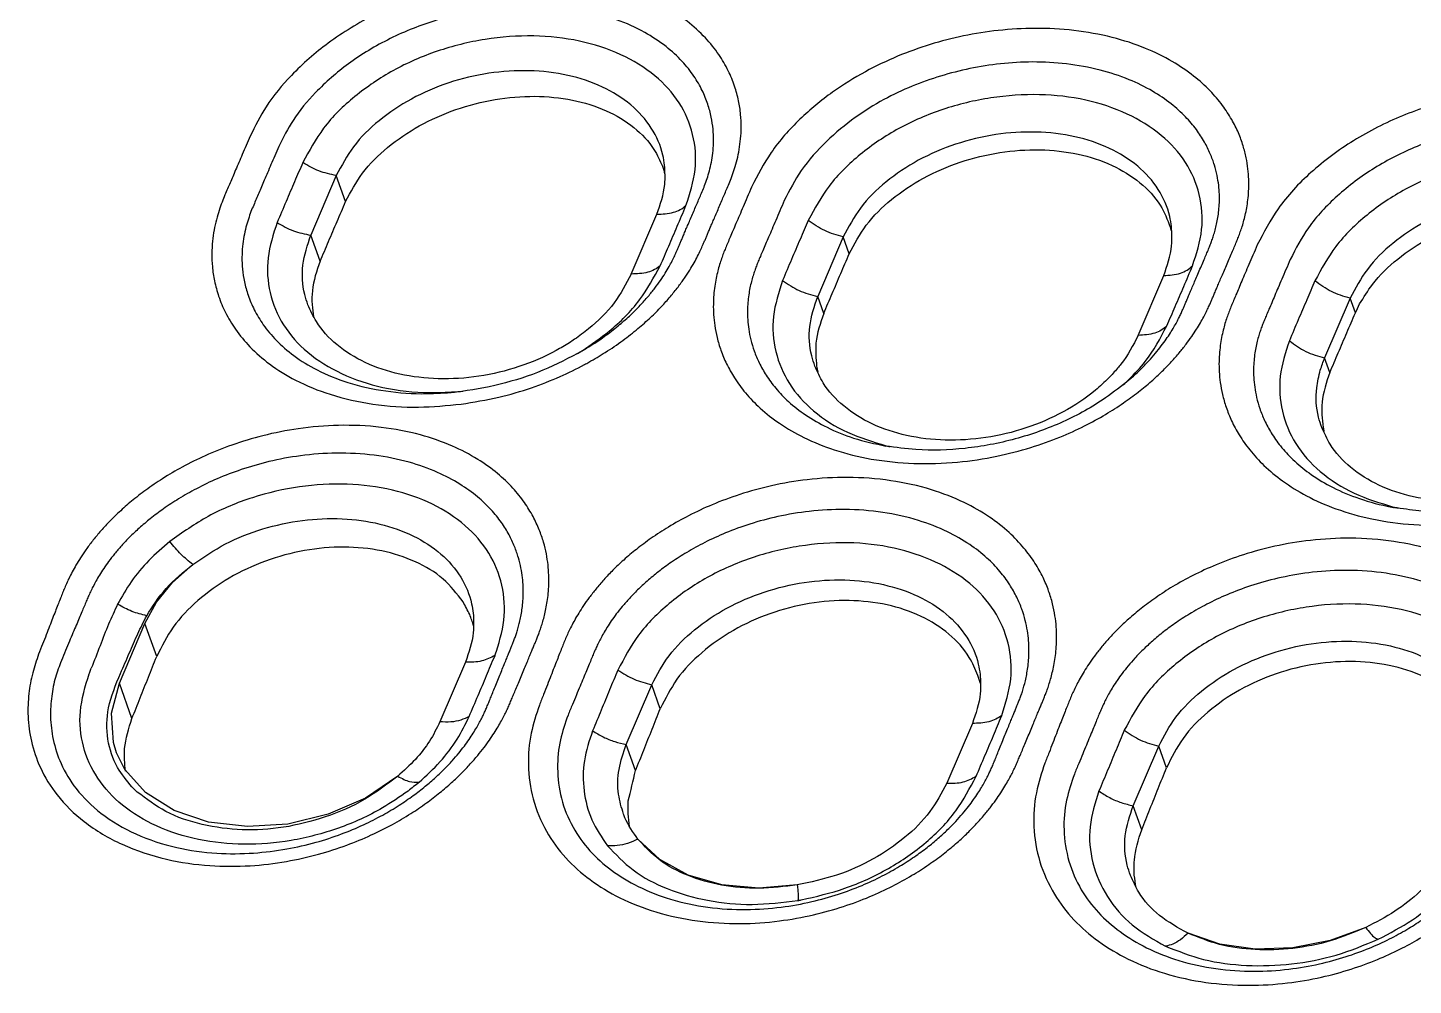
# Model space of a CAD drawing. Header units: millimetres. Extents: x 52832 to 53470, y -6025 to -5739.
# Drawn here: x 53344.32 to 53369.3, y -5787.88 to -5770.62 of the extents above; entities that cross this region are included whole.
import ezdxf

# ---------------------------------------------------------------- set-up
doc = ezdxf.new("R2010")
doc.units = ezdxf.units.MM
doc.layers.get('0').update_dxf_attribs({"linetype": 'CONTINUOUS'})

msp = doc.modelspace()

# ---------------------------------------------------------------- linework, layer by layer
at = {"color": 7, "linetype": 'Continuous'}
for p, q in [((53349.886, -5773.281), (53349.426, -5774.357)), ((53350.054, -5773.751), (53349.886, -5773.281)), ((53355.204, -5775.057), (53355.665, -5773.98)), ((53349.594, -5774.828), (53349.426, -5774.357)), ((53359.025, -5774.387), (53358.564, -5775.463)), ((53359.133, -5774.691), (53359.025, -5774.387)), ((53364.343, -5776.163), (53364.803, -5775.086)), ((53358.673, -5775.768), (53358.564, -5775.463)), ((53368.163, -5775.493), (53367.703, -5776.569)), ((53368.257, -5775.758), (53368.163, -5775.493)), ((53354.317, -5776.444), (53354.32, -5776.442)), ((53367.797, -5776.834), (53367.703, -5776.569)), ((53364.181, -5776.964), (53364.187, -5776.96)), ((53352.018, -5777.187), (53352.054, -5777.183)), ((53352.123, -5777.172), (53352.166, -5777.168)), ((53359.792, -5778.159), (53359.793, -5778.159)), ((53368.942, -5779.264), (53368.956, -5779.267)), ((53345.975, -5782.432), (53346.436, -5781.356)), ((53346.648, -5781.954), (53346.436, -5781.356)), ((53352.214, -5782.055), (53351.754, -5783.131)), ((53346.202, -5783.07), (53345.975, -5782.432)), ((53355.114, -5783.538), (53355.574, -5782.461)), ((53355.727, -5782.894), (53355.574, -5782.461)), ((53361.352, -5783.161), (53360.892, -5784.237)), ((53355.281, -5784.01), (53355.114, -5783.538)), ((53364.252, -5784.644), (53364.712, -5783.567)), ((53364.852, -5783.96), (53364.712, -5783.567)), ((53364.405, -5785.076), (53364.252, -5784.644))]:
    msp.add_line(p, q, dxfattribs=at)
for points in [[(53346.436, -5781.356), (53346.644, -5780.976), (53346.934, -5780.619), (53347.297, -5780.295)], [(53345.924, -5783.687), (53345.867, -5783.502), (53345.833, -5782.973), (53345.975, -5782.432)], [(53350.993, -5784.111), (53350.411, -5784.505), (53349.738, -5784.798), (53349.015, -5784.973), (53348.283, -5785.02), (53347.584, -5784.937), (53346.961, -5784.729), (53346.448, -5784.407), (53346.076, -5783.99), (53345.924, -5783.687)], [(53358.196, -5786.072), (53357.504, -5786.128), (53356.838, -5786.067), (53356.232, -5785.893), (53355.719, -5785.614), (53355.324, -5785.247)], [(53368.444, -5786.839), (53367.802, -5787.075), (53367.127, -5787.207), (53366.453, -5787.228), (53365.813, -5787.139), (53365.24, -5786.942)]]:
    msp.add_lwpolyline(points, dxfattribs=at)
for points in [[(53356.495, -5774.532), (53356.52, -5774.474), (53356.545, -5774.416), (53356.57, -5774.355), (53356.598, -5774.29), (53356.628, -5774.219), (53356.662, -5774.139), (53356.701, -5774.05), (53356.744, -5773.949), (53356.79, -5773.84), (53356.835, -5773.734), (53356.879, -5773.633), (53356.921, -5773.534), (53356.966, -5773.427), (53357.016, -5773.301), (53357.066, -5773.156), (53357.111, -5772.993), (53357.149, -5772.814), (53357.174, -5772.62), (53357.185, -5772.409), (53357.175, -5772.18), (53357.138, -5771.934), (53357.067, -5771.671), (53356.952, -5771.393), (53356.781, -5771.101), (53356.54, -5770.801), (53356.209, -5770.5), (53355.769, -5770.214), (53355.196, -5769.96), (53354.466, -5769.77), (53353.56, -5769.687), (53352.541, -5769.759), (53351.53, -5769.994), (53350.585, -5770.378), (53349.739, -5770.895), (53349.076, -5771.476), (53348.622, -5772.042), (53348.332, -5772.572)], [(53356.025, -5774.64), (53356.048, -5774.585), (53356.072, -5774.529), (53356.098, -5774.468), (53356.126, -5774.402), (53356.157, -5774.331), (53356.19, -5774.251), (53356.229, -5774.162), (53356.272, -5774.061), (53356.318, -5773.953), (53356.363, -5773.847), (53356.407, -5773.745), (53356.449, -5773.647), (53356.492, -5773.545), (53356.537, -5773.431), (53356.581, -5773.303), (53356.621, -5773.16), (53356.654, -5773.003), (53356.677, -5772.832), (53356.686, -5772.646), (53356.678, -5772.445), (53356.645, -5772.228), (53356.583, -5771.996), (53356.483, -5771.75), (53356.333, -5771.49), (53356.121, -5771.224), (53355.831, -5770.957), (53355.445, -5770.701), (53354.94, -5770.473), (53354.297, -5770.3), (53353.496, -5770.22), (53352.594, -5770.278), (53351.695, -5770.48), (53350.856, -5770.813), (53350.103, -5771.269), (53349.512, -5771.785), (53349.106, -5772.287), (53348.848, -5772.757)], [(53356.189, -5773.823), (53356.354, -5773.173), (53356.31, -5772.541), (53356.066, -5771.97), (53355.63, -5771.484), (53355.017, -5771.103), (53354.273, -5770.858), (53353.445, -5770.765), (53352.568, -5770.828), (53351.704, -5771.041), (53350.914, -5771.388), (53350.219, -5771.858), (53349.657, -5772.429), (53349.281, -5773.049)], [(53365.645, -5775.576), (53365.67, -5775.518), (53365.698, -5775.453), (53365.728, -5775.382), (53365.761, -5775.303), (53365.798, -5775.216), (53365.839, -5775.121), (53365.884, -5775.017), (53365.933, -5774.902), (53365.983, -5774.784), (53366.031, -5774.672), (53366.075, -5774.57), (53366.114, -5774.478), (53366.149, -5774.39), (53366.183, -5774.298), (53366.217, -5774.198), (53366.249, -5774.087), (53366.279, -5773.964), (53366.304, -5773.828), (53366.324, -5773.681), (53366.335, -5773.521), (53366.335, -5773.349), (53366.321, -5773.161), (53366.289, -5772.96), (53366.233, -5772.744), (53366.149, -5772.514), (53366.028, -5772.272), (53365.861, -5772.017), (53365.637, -5771.754), (53365.341, -5771.487), (53364.957, -5771.227), (53364.472, -5770.988), (53363.874, -5770.792), (53363.183, -5770.666), (53362.485, -5770.628), (53361.82, -5770.666), (53361.194, -5770.765), (53360.592, -5770.919), (53360.005, -5771.131), (53359.424, -5771.409), (53358.833, -5771.778), (53358.244, -5772.267), (53357.725, -5772.868), (53357.373, -5773.488)], [(53365.145, -5775.698), (53365.169, -5775.643), (53365.196, -5775.58), (53365.226, -5775.509), (53365.26, -5775.429), (53365.297, -5775.343), (53365.337, -5775.248), (53365.382, -5775.144), (53365.431, -5775.029), (53365.481, -5774.911), (53365.53, -5774.798), (53365.573, -5774.698), (53365.61, -5774.61), (53365.642, -5774.529), (53365.672, -5774.448), (53365.701, -5774.362), (53365.729, -5774.265), (53365.755, -5774.158), (53365.778, -5774.039), (53365.795, -5773.911), (53365.805, -5773.771), (53365.805, -5773.62), (53365.793, -5773.457), (53365.764, -5773.281), (53365.716, -5773.092), (53365.642, -5772.891), (53365.536, -5772.678), (53365.391, -5772.454), (53365.195, -5772.223), (53364.936, -5771.99), (53364.601, -5771.762), (53364.177, -5771.553), (53363.655, -5771.38), (53363.05, -5771.268), (53362.438, -5771.234), (53361.857, -5771.267), (53361.307, -5771.354), (53360.779, -5771.488), (53360.266, -5771.67), (53359.759, -5771.912), (53359.241, -5772.236), (53358.724, -5772.665), (53358.269, -5773.191), (53357.961, -5773.733)], [(53355.805, -5773.096), (53355.773, -5772.912), (53355.565, -5772.425), (53355.195, -5772.008), (53354.684, -5771.686), (53354.062, -5771.476), (53353.366, -5771.392), (53352.635, -5771.438), (53351.913, -5771.611), (53351.24, -5771.902), (53350.657, -5772.293), (53350.197, -5772.761), (53349.886, -5773.281)], [(53374.79, -5776.741), (53374.816, -5776.681), (53374.841, -5776.621), (53374.867, -5776.56), (53374.895, -5776.494), (53374.926, -5776.422), (53374.96, -5776.342), (53374.998, -5776.252), (53375.042, -5776.15), (53375.088, -5776.043), (53375.133, -5775.937), (53375.176, -5775.837), (53375.218, -5775.739), (53375.263, -5775.632), (53375.312, -5775.508), (53375.361, -5775.363), (53375.406, -5775.202), (53375.443, -5775.025), (53375.469, -5774.832), (53375.48, -5774.623), (53375.472, -5774.395), (53375.438, -5774.15), (53375.372, -5773.888), (53375.264, -5773.609), (53375.104, -5773.314), (53374.878, -5773.009), (53374.568, -5772.699), (53374.156, -5772.396), (53373.619, -5772.117), (53372.936, -5771.888), (53372.082, -5771.746), (53371.092, -5771.741), (53370.071, -5771.898), (53369.105, -5772.205), (53368.224, -5772.653), (53367.456, -5773.228), (53366.865, -5773.881), (53366.489, -5774.533)], [(53350.054, -5773.751), (53350.359, -5773.241), (53350.81, -5772.777), (53351.382, -5772.387), (53352.041, -5772.093), (53352.748, -5771.911), (53353.464, -5771.853), (53354.145, -5771.922), (53354.753, -5772.114), (53355.252, -5772.417), (53355.613, -5772.814), (53355.765, -5773.115)], [(53365.321, -5774.908), (53365.486, -5774.256), (53365.441, -5773.622), (53365.197, -5773.048), (53364.758, -5772.558), (53364.143, -5772.172), (53363.396, -5771.921), (53362.565, -5771.824), (53361.685, -5771.882), (53360.819, -5772.091), (53360.027, -5772.434), (53359.332, -5772.902), (53358.77, -5773.471), (53358.394, -5774.09)], [(53364.943, -5774.202), (53364.911, -5774.018), (53364.703, -5773.531), (53364.333, -5773.114), (53363.822, -5772.791), (53363.201, -5772.582), (53362.504, -5772.498), (53361.773, -5772.543), (53361.051, -5772.717), (53360.378, -5773.007), (53359.795, -5773.398), (53359.335, -5773.867), (53359.025, -5774.387)], [(53374.29, -5776.848), (53374.314, -5776.792), (53374.339, -5776.734), (53374.365, -5776.673), (53374.393, -5776.606), (53374.424, -5776.534), (53374.458, -5776.454), (53374.496, -5776.364), (53374.54, -5776.263), (53374.585, -5776.156), (53374.631, -5776.05), (53374.674, -5775.95), (53374.716, -5775.852), (53374.758, -5775.751), (53374.803, -5775.638), (53374.846, -5775.512), (53374.885, -5775.371), (53374.918, -5775.216), (53374.94, -5775.048), (53374.95, -5774.865), (53374.943, -5774.666), (53374.913, -5774.452), (53374.854, -5774.222), (53374.76, -5773.977), (53374.619, -5773.719), (53374.421, -5773.452), (53374.15, -5773.181), (53373.789, -5772.917), (53373.318, -5772.674), (53372.72, -5772.474), (53371.973, -5772.351), (53371.106, -5772.349), (53370.213, -5772.488), (53369.37, -5772.756), (53368.6, -5773.148), (53367.93, -5773.653), (53367.412, -5774.224), (53367.083, -5774.793)], [(53348.332, -5772.572), (53348.258, -5772.742), (53348.191, -5772.899), (53348.129, -5773.045), (53348.071, -5773.18), (53348.019, -5773.303), (53347.971, -5773.414), (53347.926, -5773.52), (53347.879, -5773.631), (53347.827, -5773.759), (53347.774, -5773.909), (53347.724, -5774.077), (53347.683, -5774.263), (53347.655, -5774.466), (53347.643, -5774.686), (53347.652, -5774.925), (53347.69, -5775.182), (53347.765, -5775.457), (53347.887, -5775.748), (53348.069, -5776.053), (53348.328, -5776.367), (53348.682, -5776.679), (53349.153, -5776.971), (53349.775, -5777.226), (53350.547, -5777.401), (53351.37, -5777.456), (53352.136, -5777.403)], [(53348.848, -5772.757), (53348.775, -5772.927), (53348.708, -5773.084), (53348.646, -5773.23), (53348.588, -5773.364), (53348.536, -5773.487), (53348.488, -5773.599), (53348.443, -5773.705), (53348.397, -5773.813), (53348.348, -5773.932), (53348.301, -5774.065), (53348.257, -5774.215), (53348.22, -5774.379), (53348.195, -5774.559), (53348.185, -5774.754), (53348.194, -5774.967), (53348.229, -5775.196), (53348.297, -5775.441), (53348.407, -5775.7), (53348.57, -5775.971), (53348.802, -5776.25), (53349.118, -5776.526), (53349.538, -5776.785), (53350.092, -5777.011), (53350.777, -5777.165), (53351.508, -5777.214), (53352.018, -5777.187)], [(53349.281, -5773.049), (53349.133, -5773.392), (53348.98, -5773.751), (53348.819, -5774.129)], [(53349.886, -5773.281), (53349.573, -5773.198), (53349.281, -5773.049)], [(53359.133, -5774.691), (53359.44, -5774.179), (53359.894, -5773.716), (53360.471, -5773.329), (53361.135, -5773.041), (53361.848, -5772.867), (53362.57, -5772.818), (53363.257, -5772.896), (53363.87, -5773.098), (53364.374, -5773.411), (53364.738, -5773.817), (53364.921, -5774.213)], [(53374.464, -5776.031), (53374.629, -5775.379), (53374.584, -5774.743), (53374.339, -5774.167), (53373.899, -5773.673), (53373.283, -5773.284), (53372.535, -5773.029), (53371.703, -5772.928), (53370.821, -5772.982), (53369.956, -5773.187), (53369.162, -5773.528), (53368.467, -5773.994), (53367.905, -5774.561), (53367.529, -5775.179)], [(53355.665, -5773.98), (53355.807, -5773.44), (53355.805, -5773.096)], [(53355.765, -5773.115), (53355.81, -5773.259)], [(53357.373, -5773.488), (53357.293, -5773.674), (53357.22, -5773.845), (53357.153, -5774.002), (53357.091, -5774.146), (53357.036, -5774.276), (53356.987, -5774.392), (53356.943, -5774.494), (53356.903, -5774.589), (53356.866, -5774.682), (53356.831, -5774.779), (53356.796, -5774.884), (53356.763, -5775.002), (53356.733, -5775.134), (53356.708, -5775.278), (53356.691, -5775.434), (53356.683, -5775.604), (53356.687, -5775.788), (53356.708, -5775.987), (53356.75, -5776.202), (53356.819, -5776.431), (53356.921, -5776.674), (53357.065, -5776.931), (53357.262, -5777.199), (53357.526, -5777.474), (53357.874, -5777.748), (53358.316, -5778.005), (53358.863, -5778.227), (53359.529, -5778.392), (53360.295, -5778.471), (53361.085, -5778.448), (53361.793, -5778.341), (53362.405, -5778.184), (53362.93, -5777.997), (53363.377, -5777.794), (53363.755, -5777.587), (53364.076, -5777.382), (53364.344, -5777.186)], [(53349.594, -5774.828), (53349.747, -5774.469), (53349.9, -5774.11), (53350.054, -5773.751)], [(53357.961, -5773.733), (53357.881, -5773.919), (53357.808, -5774.09), (53357.741, -5774.246), (53357.68, -5774.39), (53357.624, -5774.52), (53357.575, -5774.636), (53357.531, -5774.738), (53357.493, -5774.828), (53357.459, -5774.913), (53357.428, -5774.998), (53357.398, -5775.09), (53357.369, -5775.192), (53357.343, -5775.307), (53357.321, -5775.433), (53357.305, -5775.57), (53357.298, -5775.718), (53357.303, -5775.879), (53357.321, -5776.054), (53357.359, -5776.242), (53357.419, -5776.443), (53357.509, -5776.656), (53357.635, -5776.881), (53357.808, -5777.116), (53358.039, -5777.357), (53358.344, -5777.596), (53358.732, -5777.821), (53359.212, -5778.015), (53359.792, -5778.159)], [(53374.082, -5775.308), (53374.049, -5775.124), (53373.841, -5774.637), (53373.471, -5774.22), (53372.96, -5773.897), (53372.339, -5773.688), (53371.642, -5773.604), (53370.911, -5773.649), (53370.189, -5773.823), (53369.516, -5774.113), (53368.933, -5774.504), (53368.473, -5774.973), (53368.163, -5775.493)], [(53355.665, -5773.98), (53355.964, -5773.944), (53356.086, -5773.895), (53356.189, -5773.823)], [(53355.725, -5774.909), (53355.878, -5774.557), (53356.032, -5774.196), (53356.189, -5773.823)], [(53368.334, -5775.597), (53368.564, -5775.247), (53369.02, -5774.787), (53369.597, -5774.405), (53370.263, -5774.124), (53370.979, -5773.958), (53371.702, -5773.918), (53372.392, -5774.006), (53373.007, -5774.217), (53373.513, -5774.539), (53373.879, -5774.952), (53374.053, -5775.321)], [(53348.819, -5774.129), (53348.656, -5774.767), (53348.694, -5775.393), (53348.934, -5775.972), (53349.37, -5776.466), (53349.98, -5776.85), (53350.725, -5777.1), (53351.565, -5777.195), (53352.018, -5777.181)], [(53348.819, -5774.129), (53349.112, -5774.277), (53349.426, -5774.357)], [(53358.394, -5774.09), (53358.246, -5774.433), (53358.092, -5774.793), (53357.932, -5775.171)], [(53359.025, -5774.387), (53358.69, -5774.274), (53358.394, -5774.09)], [(53364.803, -5775.086), (53364.945, -5774.546), (53364.943, -5774.202)], [(53364.921, -5774.213), (53364.943, -5774.294)], [(53349.375, -5775.613), (53349.318, -5775.426), (53349.284, -5774.897), (53349.426, -5774.357)], [(53354.44, -5776.646), (53354.735, -5776.47), (53355.053, -5776.253), (53355.324, -5776.041), (53355.552, -5775.838), (53355.746, -5775.644), (53355.909, -5775.462), (53356.046, -5775.291), (53356.161, -5775.133), (53356.257, -5774.986), (53356.336, -5774.853), (53356.4, -5774.733), (53356.452, -5774.626), (53356.495, -5774.532)], [(53366.489, -5774.533), (53366.41, -5774.718), (53366.337, -5774.887), (53366.27, -5775.043), (53366.209, -5775.186), (53366.154, -5775.316), (53366.105, -5775.431), (53366.061, -5775.533), (53366.022, -5775.627), (53365.985, -5775.72), (53365.95, -5775.815), (53365.915, -5775.92), (53365.883, -5776.036), (53365.852, -5776.166), (53365.827, -5776.309), (53365.809, -5776.464), (53365.799, -5776.633), (53365.803, -5776.816), (53365.822, -5777.014), (53365.861, -5777.228), (53365.927, -5777.457), (53366.025, -5777.701), (53366.164, -5777.959), (53366.354, -5778.228), (53366.609, -5778.507), (53366.945, -5778.787), (53367.375, -5779.054), (53367.907, -5779.289), (53368.555, -5779.472), (53369.31, -5779.575), (53370.108, -5779.577), (53370.836, -5779.488), (53371.464, -5779.344), (53372.003, -5779.165), (53372.463, -5778.968), (53372.852, -5778.764), (53373.166, -5778.571)], [(53354.32, -5776.442), (53354.476, -5776.347), (53354.756, -5776.155), (53354.994, -5775.969), (53355.195, -5775.791), (53355.365, -5775.621), (53355.508, -5775.46), (53355.629, -5775.31), (53355.73, -5775.171), (53355.815, -5775.042), (53355.884, -5774.924), (53355.94, -5774.82), (53355.986, -5774.726), (53356.025, -5774.64)], [(53358.673, -5775.768), (53358.826, -5775.408), (53358.979, -5775.05), (53359.133, -5774.691)], [(53367.083, -5774.793), (53367.005, -5774.978), (53366.932, -5775.147), (53366.865, -5775.303), (53366.805, -5775.445), (53366.749, -5775.575), (53366.7, -5775.69), (53366.656, -5775.792), (53366.619, -5775.882), (53366.585, -5775.966), (53366.554, -5776.051), (53366.524, -5776.141), (53366.495, -5776.242), (53366.469, -5776.355), (53366.446, -5776.48), (53366.43, -5776.615), (53366.422, -5776.762), (53366.425, -5776.922), (53366.442, -5777.095), (53366.477, -5777.282), (53366.534, -5777.482), (53366.62, -5777.695), (53366.741, -5777.921), (53366.906, -5778.156), (53367.129, -5778.4), (53367.423, -5778.644), (53367.798, -5778.877), (53368.263, -5779.082), (53368.829, -5779.242), (53368.942, -5779.264)], [(53349.594, -5774.828), (53349.454, -5775.358), (53349.448, -5775.608)], [(53354.318, -5776.44), (53354.802, -5776.088), (53355.351, -5775.525), (53355.725, -5774.909)], [(53355.725, -5774.909), (53355.624, -5774.978), (53355.502, -5775.025), (53355.204, -5775.057)], [(53364.803, -5775.086), (53365.103, -5775.04), (53365.222, -5774.985), (53365.321, -5774.908)], [(53364.857, -5775.994), (53365.01, -5775.641), (53365.165, -5775.28), (53365.321, -5774.908)], [(53355.204, -5775.057), (53354.894, -5775.576), (53354.434, -5776.045), (53354.181, -5776.234)], [(53357.932, -5775.171), (53357.768, -5775.82), (53357.811, -5776.456), (53358.055, -5777.031), (53358.49, -5777.523), (53359.103, -5777.91), (53359.796, -5778.152)], [(53357.932, -5775.171), (53358.229, -5775.353), (53358.564, -5775.463)], [(53367.529, -5775.179), (53367.381, -5775.523), (53367.227, -5775.882), (53367.067, -5776.261)], [(53368.163, -5775.493), (53367.824, -5775.372), (53367.529, -5775.179)], [(53358.513, -5776.719), (53358.456, -5776.532), (53358.422, -5776.003), (53358.564, -5775.463)], [(53354.088, -5776.296), (53353.851, -5776.436), (53353.178, -5776.726), (53352.456, -5776.9), (53351.725, -5776.945), (53351.029, -5776.861), (53350.407, -5776.652), (53349.896, -5776.329), (53349.526, -5775.913), (53349.375, -5775.613)], [(53349.448, -5775.608), (53349.477, -5775.83)], [(53358.673, -5775.768), (53358.533, -5776.302), (53358.545, -5776.718)], [(53364.187, -5776.96), (53364.213, -5776.937), (53364.384, -5776.778), (53364.53, -5776.627), (53364.654, -5776.486), (53364.759, -5776.354), (53364.848, -5776.231), (53364.923, -5776.118), (53364.986, -5776.015), (53365.037, -5775.923), (53365.079, -5775.841), (53365.115, -5775.766), (53365.145, -5775.698)], [(53364.344, -5777.186), (53364.349, -5777.182), (53364.58, -5776.991), (53364.776, -5776.809), (53364.943, -5776.636), (53365.085, -5776.474), (53365.205, -5776.323), (53365.306, -5776.183), (53365.392, -5776.054), (53365.464, -5775.936), (53365.523, -5775.829), (53365.572, -5775.734), (53365.612, -5775.65), (53365.645, -5775.576)], [(53367.797, -5776.834), (53367.95, -5776.475), (53368.103, -5776.116), (53368.257, -5775.758)], [(53368.257, -5775.758), (53368.334, -5775.597)], [(53364.176, -5776.959), (53364.47, -5776.632), (53364.857, -5775.994)], [(53364.857, -5775.994), (53364.759, -5776.069), (53364.641, -5776.122), (53364.343, -5776.163)], [(53354.181, -5776.234), (53354.088, -5776.296)], [(53364.343, -5776.163), (53364.032, -5776.682), (53363.971, -5776.757)], [(53367.067, -5776.261), (53366.904, -5776.901), (53366.944, -5777.53), (53367.184, -5778.115), (53367.623, -5778.616), (53368.235, -5779.007), (53368.944, -5779.258)], [(53367.067, -5776.261), (53367.363, -5776.451), (53367.703, -5776.569)], [(53354.32, -5776.442), (53353.609, -5776.793), (53352.839, -5777.043), (53352.047, -5777.184), (53352.018, -5777.187)], [(53354.224, -5776.498), (53354.265, -5776.473)], [(53354.265, -5776.473), (53354.318, -5776.44)], [(53352.136, -5777.403), (53352.814, -5777.278), (53353.407, -5777.106), (53353.921, -5776.905), (53354.36, -5776.69), (53354.44, -5776.646)], [(53363.813, -5776.931), (53363.572, -5777.151), (53362.989, -5777.542), (53362.317, -5777.832), (53361.594, -5778.005), (53360.863, -5778.051), (53360.167, -5777.967), (53359.545, -5777.758), (53359.034, -5777.435), (53358.664, -5777.018), (53358.513, -5776.719)], [(53358.545, -5776.718), (53358.566, -5776.824)], [(53363.971, -5776.757), (53363.813, -5776.931)], [(53367.652, -5777.825), (53367.594, -5777.637), (53367.56, -5777.109), (53367.624, -5776.788)], [(53367.624, -5776.788), (53367.703, -5776.569)], [(53364.181, -5776.964), (53363.754, -5777.29), (53362.985, -5777.721), (53362.124, -5778.03), (53361.221, -5778.2), (53360.334, -5778.222), (53359.793, -5778.159)], [(53364.073, -5777.056), (53364.176, -5776.959)], [(53367.797, -5776.834), (53367.657, -5777.369), (53367.676, -5777.824)], [(53352.018, -5777.181), (53352.054, -5777.178)], [(53352.054, -5777.178), (53352.098, -5777.174)], [(53352.098, -5777.174), (53352.123, -5777.172)], [(53353.494, -5781.652), (53353.521, -5781.583), (53353.55, -5781.504), (53353.58, -5781.417), (53353.61, -5781.319), (53353.638, -5781.211), (53353.665, -5781.091), (53353.688, -5780.959), (53353.706, -5780.814), (53353.716, -5780.656), (53353.716, -5780.485), (53353.703, -5780.301), (53353.673, -5780.103), (53353.622, -5779.892), (53353.544, -5779.667), (53353.432, -5779.429), (53353.278, -5779.178), (53353.07, -5778.918), (53352.793, -5778.655), (53352.435, -5778.398), (53351.978, -5778.16), (53351.401, -5777.957), (53350.695, -5777.822), (53349.925, -5777.786), (53349.201, -5777.846), (53348.562, -5777.973), (53348.005, -5778.141), (53347.523, -5778.333), (53347.109, -5778.538), (53346.754, -5778.747), (53346.451, -5778.954), (53346.192, -5779.155), (53345.972, -5779.349), (53345.784, -5779.533), (53345.624, -5779.708), (53345.488, -5779.873), (53345.373, -5780.028), (53345.276, -5780.172), (53345.193, -5780.306), (53345.124, -5780.429), (53345.067, -5780.54), (53345.02, -5780.641), (53344.979, -5780.736), (53344.942, -5780.828), (53344.905, -5780.922), (53344.866, -5781.023), (53344.821, -5781.137), (53344.772, -5781.265), (53344.717, -5781.406), (53344.657, -5781.56), (53344.592, -5781.729), (53344.52, -5781.913)], [(53372.71, -5778.256), (53372.127, -5778.648), (53371.455, -5778.938), (53370.732, -5779.111), (53370.001, -5779.157), (53369.305, -5779.073), (53368.683, -5778.863), (53368.172, -5778.541), (53367.802, -5778.124), (53367.652, -5777.825)], [(53367.676, -5777.824), (53367.691, -5777.895)], [(53353.063, -5781.729), (53353.088, -5781.665), (53353.114, -5781.595), (53353.14, -5781.518), (53353.165, -5781.432), (53353.19, -5781.337), (53353.213, -5781.231), (53353.232, -5781.114), (53353.247, -5780.986), (53353.255, -5780.846), (53353.255, -5780.695), (53353.242, -5780.532), (53353.215, -5780.357), (53353.169, -5780.171), (53353.099, -5779.971), (53353, -5779.759), (53352.862, -5779.537), (53352.677, -5779.307), (53352.433, -5779.075), (53352.115, -5778.847), (53351.71, -5778.633), (53351.198, -5778.451), (53350.571, -5778.325), (53349.886, -5778.287), (53349.241, -5778.334), (53348.67, -5778.44), (53348.171, -5778.584), (53347.738, -5778.749), (53347.365, -5778.927), (53347.044, -5779.11), (53346.769, -5779.291), (53346.533, -5779.468), (53346.332, -5779.639), (53346.16, -5779.801), (53346.013, -5779.956), (53345.888, -5780.102), (53345.782, -5780.239), (53345.692, -5780.367), (53345.615, -5780.486), (53345.551, -5780.596), (53345.499, -5780.695), (53345.454, -5780.786), (53345.415, -5780.872), (53345.378, -5780.958), (53345.34, -5781.049), (53345.298, -5781.149), (53345.251, -5781.261), (53345.198, -5781.387), (53345.139, -5781.527), (53345.075, -5781.679), (53345.005, -5781.845), (53344.929, -5782.027)], [(53359.796, -5778.152), (53359.847, -5778.164), (53359.869, -5778.169)], [(53373.026, -5778.344), (53372.653, -5778.587), (53371.902, -5778.952), (53371.079, -5779.203), (53370.23, -5779.33), (53369.4, -5779.325), (53368.956, -5779.267)], [(53362.647, -5782.696), (53362.676, -5782.621), (53362.708, -5782.535), (53362.74, -5782.439), (53362.771, -5782.333), (53362.801, -5782.214), (53362.828, -5782.082), (53362.85, -5781.937), (53362.866, -5781.778), (53362.871, -5781.606), (53362.865, -5781.419), (53362.841, -5781.218), (53362.798, -5781.003), (53362.728, -5780.773), (53362.626, -5780.528), (53362.481, -5780.27), (53362.283, -5779.998), (53362.015, -5779.719), (53361.662, -5779.441), (53361.207, -5779.179), (53360.614, -5778.947), (53359.882, -5778.783), (53359.103, -5778.725), (53358.375, -5778.766), (53357.729, -5778.876), (53357.158, -5779.033), (53356.662, -5779.217), (53356.237, -5779.415), (53355.874, -5779.619), (53355.562, -5779.822), (53355.295, -5780.021), (53355.067, -5780.213), (53354.873, -5780.396), (53354.707, -5780.571), (53354.566, -5780.736), (53354.445, -5780.891), (53354.343, -5781.035), (53354.256, -5781.171), (53354.183, -5781.296), (53354.123, -5781.408), (53354.073, -5781.51), (53354.03, -5781.606), (53353.99, -5781.7), (53353.952, -5781.796), (53353.911, -5781.901), (53353.865, -5782.019), (53353.812, -5782.152), (53353.754, -5782.3), (53353.691, -5782.462), (53353.622, -5782.638), (53353.547, -5782.831)], [(53352.746, -5781.933), (53352.906, -5781.299), (53352.869, -5780.666), (53352.635, -5780.091), (53352.209, -5779.596), (53351.618, -5779.207), (53350.898, -5778.954), (53350.081, -5778.848), (53349.222, -5778.894), (53348.376, -5779.09), (53347.578, -5779.427), (53346.885, -5779.878)], [(53368.944, -5779.258), (53368.958, -5779.261)], [(53368.958, -5779.261), (53368.984, -5779.267), (53369.029, -5779.277)], [(53347.297, -5780.295), (53347.888, -5779.924), (53348.56, -5779.654), (53349.275, -5779.5), (53349.993, -5779.47), (53350.673, -5779.565), (53351.277, -5779.782), (53351.771, -5780.106), (53352.128, -5780.521), (53352.326, -5781.003), (53352.354, -5781.171)], [(53362.18, -5782.788), (53362.206, -5782.72), (53362.234, -5782.644), (53362.262, -5782.56), (53362.289, -5782.467), (53362.314, -5782.363), (53362.337, -5782.247), (53362.356, -5782.12), (53362.369, -5781.981), (53362.373, -5781.83), (53362.366, -5781.666), (53362.345, -5781.49), (53362.306, -5781.301), (53362.244, -5781.1), (53362.153, -5780.885), (53362.025, -5780.658), (53361.85, -5780.421), (53361.615, -5780.177), (53361.304, -5779.935), (53360.903, -5779.705), (53360.381, -5779.501), (53359.738, -5779.355), (53359.053, -5779.302), (53358.413, -5779.337), (53357.844, -5779.431), (53357.341, -5779.566), (53356.904, -5779.726), (53356.528, -5779.898), (53356.206, -5780.075), (53355.93, -5780.252), (53355.693, -5780.426), (53355.49, -5780.593), (53355.317, -5780.753), (53355.169, -5780.905), (53355.042, -5781.05), (53354.934, -5781.185), (53354.843, -5781.312), (53354.765, -5781.43), (53354.7, -5781.54), (53354.646, -5781.639), (53354.601, -5781.728), (53354.562, -5781.812), (53354.525, -5781.898), (53354.487, -5781.989), (53354.444, -5782.092), (53354.396, -5782.209), (53354.341, -5782.341), (53354.28, -5782.487), (53354.214, -5782.646), (53354.142, -5782.82), (53354.063, -5783.011)], [(53346.885, -5779.878), (53346.505, -5780.224), (53346.188, -5780.605), (53345.944, -5781.011)], [(53352.171, -5780.966), (53351.81, -5780.557), (53351.311, -5780.246), (53350.705, -5780.05), (53350.026, -5779.981), (53349.314, -5780.043), (53348.61, -5780.233), (53347.956, -5780.54), (53347.391, -5780.945), (53346.946, -5781.426), (53346.648, -5781.954)], [(53347.297, -5780.295), (53347.089, -5780.112), (53346.885, -5779.878)], [(53361.883, -5783.015), (53362.043, -5782.36), (53361.995, -5781.714), (53361.744, -5781.13), (53361.304, -5780.637), (53360.689, -5780.251), (53359.943, -5780), (53359.113, -5779.903), (53358.232, -5779.965), (53357.363, -5780.18), (53356.572, -5780.529), (53355.888, -5780.999), (53355.335, -5781.571), (53354.962, -5782.197)], [(53371.788, -5783.859), (53371.818, -5783.784), (53371.85, -5783.698), (53371.882, -5783.601), (53371.914, -5783.493), (53371.944, -5783.374), (53371.971, -5783.241), (53371.993, -5783.094), (53372.008, -5782.934), (53372.013, -5782.76), (53372.006, -5782.571), (53371.982, -5782.367), (53371.936, -5782.149), (53371.865, -5781.916), (53371.76, -5781.667), (53371.612, -5781.403), (53371.408, -5781.126), (53371.133, -5780.84), (53370.771, -5780.556), (53370.304, -5780.287), (53369.695, -5780.048), (53368.951, -5779.88), (53368.17, -5779.82), (53367.446, -5779.86), (53366.804, -5779.966), (53366.238, -5780.119), (53365.746, -5780.3), (53365.326, -5780.494), (53364.966, -5780.693), (53364.657, -5780.893), (53364.393, -5781.089), (53364.168, -5781.278), (53363.976, -5781.458), (53363.812, -5781.63), (53363.672, -5781.793), (53363.553, -5781.946), (53363.452, -5782.089), (53363.366, -5782.223), (53363.294, -5782.346), (53363.234, -5782.457), (53363.185, -5782.558), (53363.142, -5782.652), (53363.104, -5782.745), (53363.065, -5782.841), (53363.024, -5782.945), (53362.978, -5783.063), (53362.925, -5783.197), (53362.867, -5783.345), (53362.804, -5783.507), (53362.735, -5783.684), (53362.659, -5783.877)], [(53346.468, -5781.218), (53346.816, -5780.728), (53347.297, -5780.295)], [(53371.327, -5783.937), (53371.353, -5783.868), (53371.381, -5783.791), (53371.409, -5783.707), (53371.436, -5783.612), (53371.462, -5783.507), (53371.485, -5783.39), (53371.503, -5783.262), (53371.515, -5783.121), (53371.519, -5782.968), (53371.511, -5782.802), (53371.488, -5782.624), (53371.447, -5782.433), (53371.383, -5782.228), (53371.289, -5782.009), (53371.157, -5781.778), (53370.976, -5781.537), (53370.733, -5781.289), (53370.413, -5781.042), (53370.001, -5780.808), (53369.465, -5780.599), (53368.81, -5780.453), (53368.122, -5780.401), (53367.487, -5780.435), (53366.922, -5780.529), (53366.424, -5780.662), (53365.993, -5780.819), (53365.622, -5780.989), (53365.305, -5781.163), (53365.032, -5781.338), (53364.799, -5781.509), (53364.599, -5781.674), (53364.429, -5781.832), (53364.284, -5781.982), (53364.159, -5782.124), (53364.053, -5782.258), (53363.964, -5782.383), (53363.887, -5782.5), (53363.823, -5782.608), (53363.77, -5782.705), (53363.726, -5782.792), (53363.688, -5782.876), (53363.651, -5782.96), (53363.613, -5783.051), (53363.571, -5783.153), (53363.523, -5783.271), (53363.468, -5783.403), (53363.408, -5783.549), (53363.342, -5783.709), (53363.27, -5783.883), (53363.191, -5784.074)], [(53355.574, -5782.461), (53355.884, -5781.942), (53356.344, -5781.473), (53356.927, -5781.082), (53357.6, -5780.791), (53358.322, -5780.618), (53359.053, -5780.572), (53359.75, -5780.657), (53360.371, -5780.866), (53360.882, -5781.189), (53361.252, -5781.606), (53361.46, -5782.092), (53361.492, -5782.276)], [(53345.944, -5781.011), (53345.78, -5781.372), (53345.627, -5781.759), (53345.469, -5782.165)], [(53346.468, -5781.218), (53346.202, -5781.14), (53345.944, -5781.011)], [(53352.292, -5781.197), (53352.171, -5780.966)], [(53361.454, -5782.294), (53361.296, -5781.968), (53360.93, -5781.55), (53360.427, -5781.229), (53359.815, -5781.023), (53359.13, -5780.945), (53358.412, -5780.998), (53357.703, -5781.181), (53357.045, -5781.482), (53356.475, -5781.884), (53356.027, -5782.364), (53355.727, -5782.894)], [(53371.023, -5784.14), (53371.183, -5783.485), (53371.136, -5782.837), (53370.886, -5782.25), (53370.445, -5781.754), (53369.83, -5781.363), (53369.084, -5781.108), (53368.253, -5781.007), (53367.371, -5781.064), (53366.5, -5781.275), (53365.707, -5781.621), (53365.022, -5782.088), (53364.467, -5782.658), (53364.092, -5783.283)], [(53345.996, -5782.257), (53346.154, -5781.892), (53346.307, -5781.545), (53346.468, -5781.218)], [(53352.354, -5781.171), (53352.355, -5781.523), (53352.214, -5782.055)], [(53352.362, -5781.399), (53352.292, -5781.197)], [(53344.52, -5781.913), (53344.413, -5782.249), (53344.344, -5782.622), (53344.328, -5783.033), (53344.389, -5783.479), (53344.551, -5783.955), (53344.853, -5784.448), (53345.34, -5784.929), (53346.025, -5785.339), (53346.822, -5785.608), (53347.608, -5785.723), (53348.332, -5785.725), (53348.987, -5785.647), (53349.566, -5785.517), (53350.074, -5785.354), (53350.515, -5785.171), (53350.898, -5784.979), (53351.227, -5784.785), (53351.511, -5784.593), (53351.755, -5784.406), (53351.965, -5784.226), (53352.147, -5784.053), (53352.302, -5783.89), (53352.435, -5783.737), (53352.549, -5783.594), (53352.647, -5783.46), (53352.731, -5783.334), (53352.802, -5783.218), (53352.863, -5783.112), (53352.913, -5783.017), (53352.956, -5782.93), (53352.994, -5782.847), (53353.029, -5782.765), (53353.064, -5782.681), (53353.102, -5782.59), (53353.144, -5782.489), (53353.192, -5782.374), (53353.242, -5782.253), (53353.291, -5782.137), (53353.336, -5782.03), (53353.375, -5781.936), (53353.409, -5781.853), (53353.44, -5781.779), (53353.469, -5781.712), (53353.494, -5781.652)], [(53344.929, -5782.027), (53344.824, -5782.329), (53344.755, -5782.667), (53344.734, -5783.04), (53344.782, -5783.447), (53344.924, -5783.883), (53345.196, -5784.335), (53345.643, -5784.776), (53346.274, -5785.152), (53347.009, -5785.396), (53347.732, -5785.499), (53348.396, -5785.496), (53348.994, -5785.422), (53349.521, -5785.302), (53349.98, -5785.152), (53350.378, -5784.986), (53350.722, -5784.811), (53351.018, -5784.635), (53351.272, -5784.461), (53351.49, -5784.293), (53351.677, -5784.132), (53351.838, -5783.977), (53351.976, -5783.831), (53352.094, -5783.695), (53352.194, -5783.567), (53352.28, -5783.447), (53352.354, -5783.335), (53352.417, -5783.232), (53352.469, -5783.139), (53352.513, -5783.054), (53352.55, -5782.977), (53352.584, -5782.902), (53352.616, -5782.825), (53352.65, -5782.744), (53352.686, -5782.655), (53352.726, -5782.554), (53352.773, -5782.441), (53352.822, -5782.321), (53352.868, -5782.206), (53352.911, -5782.1), (53352.949, -5782.007), (53352.983, -5781.924), (53353.014, -5781.851), (53353.04, -5781.786), (53353.063, -5781.729)], [(53364.712, -5783.567), (53365.022, -5783.048), (53365.482, -5782.579), (53366.065, -5782.188), (53366.738, -5781.897), (53367.46, -5781.724), (53368.191, -5781.678), (53368.888, -5781.763), (53369.509, -5781.972), (53370.02, -5782.295), (53370.39, -5782.712), (53370.598, -5783.198), (53370.631, -5783.382)], [(53346.202, -5783.07), (53346.35, -5782.699), (53346.499, -5782.326), (53346.648, -5781.954)], [(53352.746, -5781.933), (53352.51, -5782.033), (53352.214, -5782.055)], [(53352.282, -5783.032), (53352.442, -5782.659), (53352.595, -5782.297), (53352.741, -5781.946)], [(53352.746, -5781.933), (53352.745, -5781.937), (53352.743, -5781.942), (53352.741, -5781.946)], [(53370.584, -5783.403), (53370.436, -5783.102), (53370.069, -5782.677), (53369.563, -5782.348), (53368.949, -5782.133), (53368.262, -5782.046), (53367.542, -5782.09), (53366.831, -5782.264), (53366.171, -5782.558), (53365.6, -5782.955), (53365.151, -5783.431), (53364.852, -5783.96)], [(53351.18, -5784.379), (53350.717, -5784.682), (53349.923, -5785.047), (53349.07, -5785.269), (53348.223, -5785.337), (53347.399, -5785.251), (53346.642, -5785.007), (53346.03, -5784.632), (53345.586, -5784.144), (53345.326, -5783.571), (53345.272, -5782.947), (53345.429, -5782.268)], [(53345.429, -5782.268), (53345.442, -5782.234), (53345.455, -5782.2), (53345.469, -5782.165)], [(53346.201, -5784.302), (53345.944, -5783.954), (53345.768, -5783.446), (53345.781, -5782.881), (53345.996, -5782.257)], [(53354.962, -5782.197), (53354.812, -5782.554), (53354.662, -5782.919), (53354.507, -5783.292)], [(53354.962, -5782.197), (53355.255, -5782.363), (53355.574, -5782.461)], [(53361.492, -5782.276), (53361.494, -5782.621), (53361.352, -5783.161)], [(53361.497, -5782.437), (53361.454, -5782.294)], [(53353.547, -5782.831), (53353.4, -5783.336), (53353.349, -5783.909), (53353.436, -5784.522), (53353.676, -5785.105), (53354.024, -5785.584), (53354.461, -5785.976), (53354.997, -5786.302), (53355.647, -5786.558), (53356.399, -5786.719), (53357.17, -5786.768), (53357.873, -5786.72), (53358.488, -5786.61), (53359.03, -5786.459), (53359.503, -5786.283), (53359.912, -5786.093), (53360.264, -5785.898), (53360.567, -5785.704), (53360.827, -5785.514), (53361.051, -5785.33), (53361.244, -5785.154), (53361.409, -5784.986), (53361.551, -5784.828), (53361.671, -5784.68), (53361.775, -5784.542), (53361.864, -5784.412), (53361.94, -5784.291), (53362.003, -5784.181), (53362.057, -5784.082), (53362.101, -5783.992), (53362.141, -5783.906), (53362.178, -5783.822), (53362.214, -5783.735), (53362.254, -5783.639), (53362.298, -5783.532), (53362.348, -5783.413), (53362.399, -5783.291), (53362.447, -5783.175), (53362.491, -5783.07), (53362.529, -5782.977), (53362.564, -5782.895), (53362.594, -5782.822), (53362.622, -5782.756), (53362.647, -5782.696)], [(53354.063, -5783.011), (53353.927, -5783.455), (53353.875, -5783.964), (53353.945, -5784.509), (53354.153, -5785.028), (53354.459, -5785.455), (53354.847, -5785.805), (53355.327, -5786.098), (53355.91, -5786.328), (53356.584, -5786.472), (53357.276, -5786.515), (53357.906, -5786.471), (53358.457, -5786.372), (53358.941, -5786.237), (53359.363, -5786.079), (53359.727, -5785.91), (53360.04, -5785.736), (53360.308, -5785.563), (53360.539, -5785.394), (53360.737, -5785.231), (53360.907, -5785.075), (53361.053, -5784.926), (53361.177, -5784.787), (53361.283, -5784.656), (53361.374, -5784.534), (53361.452, -5784.419), (53361.518, -5784.313), (53361.573, -5784.217), (53361.62, -5784.13), (53361.658, -5784.051), (53361.693, -5783.974), (53361.727, -5783.896), (53361.761, -5783.813), (53361.799, -5783.719), (53361.842, -5783.613), (53361.891, -5783.495), (53361.94, -5783.373), (53361.987, -5783.259), (53362.029, -5783.155), (53362.067, -5783.063), (53362.101, -5782.981), (53362.131, -5782.908), (53362.157, -5782.844), (53362.18, -5782.788)], [(53351.38, -5784.22), (53351.756, -5783.849), (53352.063, -5783.443), (53352.282, -5783.032)], [(53352.282, -5783.032), (53352.131, -5783.099), (53351.951, -5783.132), (53351.754, -5783.131)], [(53355.281, -5784.01), (53355.429, -5783.639), (53355.579, -5783.265), (53355.727, -5782.894)], [(53361.883, -5783.015), (53361.776, -5783.082), (53361.652, -5783.128), (53361.352, -5783.161)], [(53361.42, -5784.113), (53361.58, -5783.74), (53361.733, -5783.378), (53361.878, -5783.027)], [(53361.883, -5783.015), (53361.881, -5783.019), (53361.88, -5783.023), (53361.878, -5783.027)], [(53346.084, -5784.018), (53346.07, -5783.614), (53346.202, -5783.07)], [(53351.754, -5783.131), (53351.567, -5783.479), (53351.311, -5783.808), (53350.993, -5784.111)], [(53354.507, -5783.292), (53354.358, -5783.831), (53354.353, -5784.374), (53354.494, -5784.896), (53354.773, -5785.364)], [(53354.507, -5783.292), (53354.699, -5783.404), (53354.905, -5783.487), (53355.114, -5783.538)], [(53364.092, -5783.283), (53363.942, -5783.639), (53363.791, -5784.004), (53363.635, -5784.377)], [(53364.092, -5783.283), (53364.386, -5783.46), (53364.712, -5783.567)], [(53355.062, -5784.793), (53354.975, -5784.437), (53354.983, -5783.989), (53355.114, -5783.538)], [(53355.149, -5784.558), (53355.281, -5784.01)], [(53362.659, -5783.877), (53362.506, -5784.408), (53362.462, -5785.019), (53362.571, -5785.655), (53362.831, -5786.235), (53363.184, -5786.7), (53363.626, -5787.086), (53364.164, -5787.409), (53364.814, -5787.665), (53365.564, -5787.828), (53366.333, -5787.881), (53367.033, -5787.838), (53367.644, -5787.734), (53368.184, -5787.588), (53368.654, -5787.416), (53369.06, -5787.231), (53369.41, -5787.04), (53369.711, -5786.85), (53369.97, -5786.664), (53370.193, -5786.483), (53370.385, -5786.309), (53370.55, -5786.143), (53370.69, -5785.987), (53370.811, -5785.841), (53370.914, -5785.704), (53371.003, -5785.576), (53371.078, -5785.456), (53371.142, -5785.347), (53371.195, -5785.248), (53371.24, -5785.158), (53371.28, -5785.073), (53371.316, -5784.99), (53371.353, -5784.903), (53371.392, -5784.809), (53371.436, -5784.704), (53371.485, -5784.586), (53371.536, -5784.463), (53371.585, -5784.346), (53371.63, -5784.24), (53371.669, -5784.145), (53371.704, -5784.062), (53371.735, -5783.988), (53371.763, -5783.92), (53371.788, -5783.859)], [(53363.191, -5784.074), (53363.051, -5784.541), (53363.005, -5785.08), (53363.094, -5785.643), (53363.316, -5786.157), (53363.626, -5786.57), (53364.015, -5786.914), (53364.493, -5787.203), (53365.072, -5787.433), (53365.743, -5787.58), (53366.432, -5787.627), (53367.059, -5787.589), (53367.608, -5787.495), (53368.09, -5787.364), (53368.51, -5787.211), (53368.874, -5787.045), (53369.186, -5786.874), (53369.454, -5786.704), (53369.685, -5786.537), (53369.883, -5786.376), (53370.053, -5786.221), (53370.199, -5786.074), (53370.323, -5785.935), (53370.429, -5785.805), (53370.52, -5785.684), (53370.598, -5785.57), (53370.664, -5785.464), (53370.719, -5785.368), (53370.766, -5785.281), (53370.805, -5785.202), (53370.839, -5785.126), (53370.872, -5785.049), (53370.907, -5784.966), (53370.944, -5784.874), (53370.986, -5784.77), (53371.034, -5784.653), (53371.084, -5784.531), (53371.131, -5784.415), (53371.174, -5784.31), (53371.212, -5784.216), (53371.246, -5784.133), (53371.277, -5784.059), (53371.304, -5783.994), (53371.327, -5783.937)], [(53364.405, -5785.076), (53364.554, -5784.704), (53364.703, -5784.331), (53364.852, -5783.96)], [(53350.993, -5784.111), (53350.4, -5784.526), (53349.688, -5784.844), (53348.931, -5785.031), (53348.189, -5785.076), (53347.466, -5784.98), (53346.812, -5784.745), (53346.298, -5784.397)], [(53350.993, -5784.111), (53351.105, -5784.169), (53351.206, -5784.206), (53351.38, -5784.22)], [(53351.38, -5784.22), (53351.18, -5784.379)], [(53360.892, -5784.237), (53360.587, -5784.749), (53360.136, -5785.213), (53359.565, -5785.602), (53358.906, -5785.893), (53358.196, -5786.072)], [(53358.266, -5786.342), (53359.053, -5786.132), (53359.841, -5785.773), (53360.519, -5785.301), (53361.054, -5784.735), (53361.42, -5784.113)], [(53360.892, -5784.237), (53361.188, -5784.215), (53361.42, -5784.113)], [(53346.298, -5784.397), (53346.201, -5784.302)], [(53363.635, -5784.377), (53363.475, -5785.022), (53363.526, -5785.675), (53363.787, -5786.281), (53364.236, -5786.793), (53364.835, -5787.176)], [(53363.635, -5784.377), (53363.828, -5784.497), (53364.038, -5784.587), (53364.252, -5784.644)], [(53355.324, -5785.247), (53355.09, -5784.861), (53355.062, -5784.793)], [(53355.145, -5784.787), (53355.149, -5784.558)], [(53355.172, -5785.016), (53355.145, -5784.787)], [(53364.201, -5785.899), (53364.144, -5785.715), (53364.109, -5785.185), (53364.252, -5784.644)], [(53355.324, -5785.247), (53355.135, -5785.322), (53354.948, -5785.361), (53354.773, -5785.364)], [(53358.196, -5786.072), (53357.505, -5786.132), (53356.831, -5786.074), (53356.22, -5785.898), (53355.707, -5785.615), (53355.324, -5785.247)], [(53364.272, -5785.894), (53364.273, -5785.626), (53364.405, -5785.076)], [(53368.668, -5787.052), (53369.285, -5786.7), (53369.826, -5786.264), (53370.257, -5785.768), (53370.559, -5785.239)], [(53354.773, -5785.364), (53355.237, -5785.802), (53355.851, -5786.138), (53356.58, -5786.349), (53357.382, -5786.422), (53358.207, -5786.353)], [(53370.03, -5785.343), (53369.78, -5785.782), (53369.422, -5786.188), (53368.97, -5786.545), (53368.444, -5786.839)], [(53365.24, -5786.942), (53364.726, -5786.62), (53364.354, -5786.203), (53364.201, -5785.899)], [(53364.303, -5786.118), (53364.272, -5785.894)], [(53358.196, -5786.072), (53358.206, -5786.176), (53358.211, -5786.258), (53358.211, -5786.317), (53358.21, -5786.338), (53358.207, -5786.353)], [(53358.207, -5786.353), (53358.266, -5786.342)], [(53365.24, -5786.942), (53365.103, -5787.059), (53364.966, -5787.138), (53364.835, -5787.176)], [(53368.444, -5786.839), (53367.805, -5787.08), (53367.128, -5787.215), (53366.451, -5787.237), (53365.81, -5787.144), (53365.24, -5786.942)], [(53368.444, -5786.839), (53368.532, -5786.948), (53368.608, -5787.02), (53368.668, -5787.052)], [(53364.835, -5787.176), (53365.521, -5787.413), (53366.295, -5787.522), (53367.108, -5787.495), (53367.912, -5787.335), (53368.668, -5787.052)]]:
    msp.add_spline(points, degree=3, dxfattribs=at)

doc.saveas('drawing.dxf')
